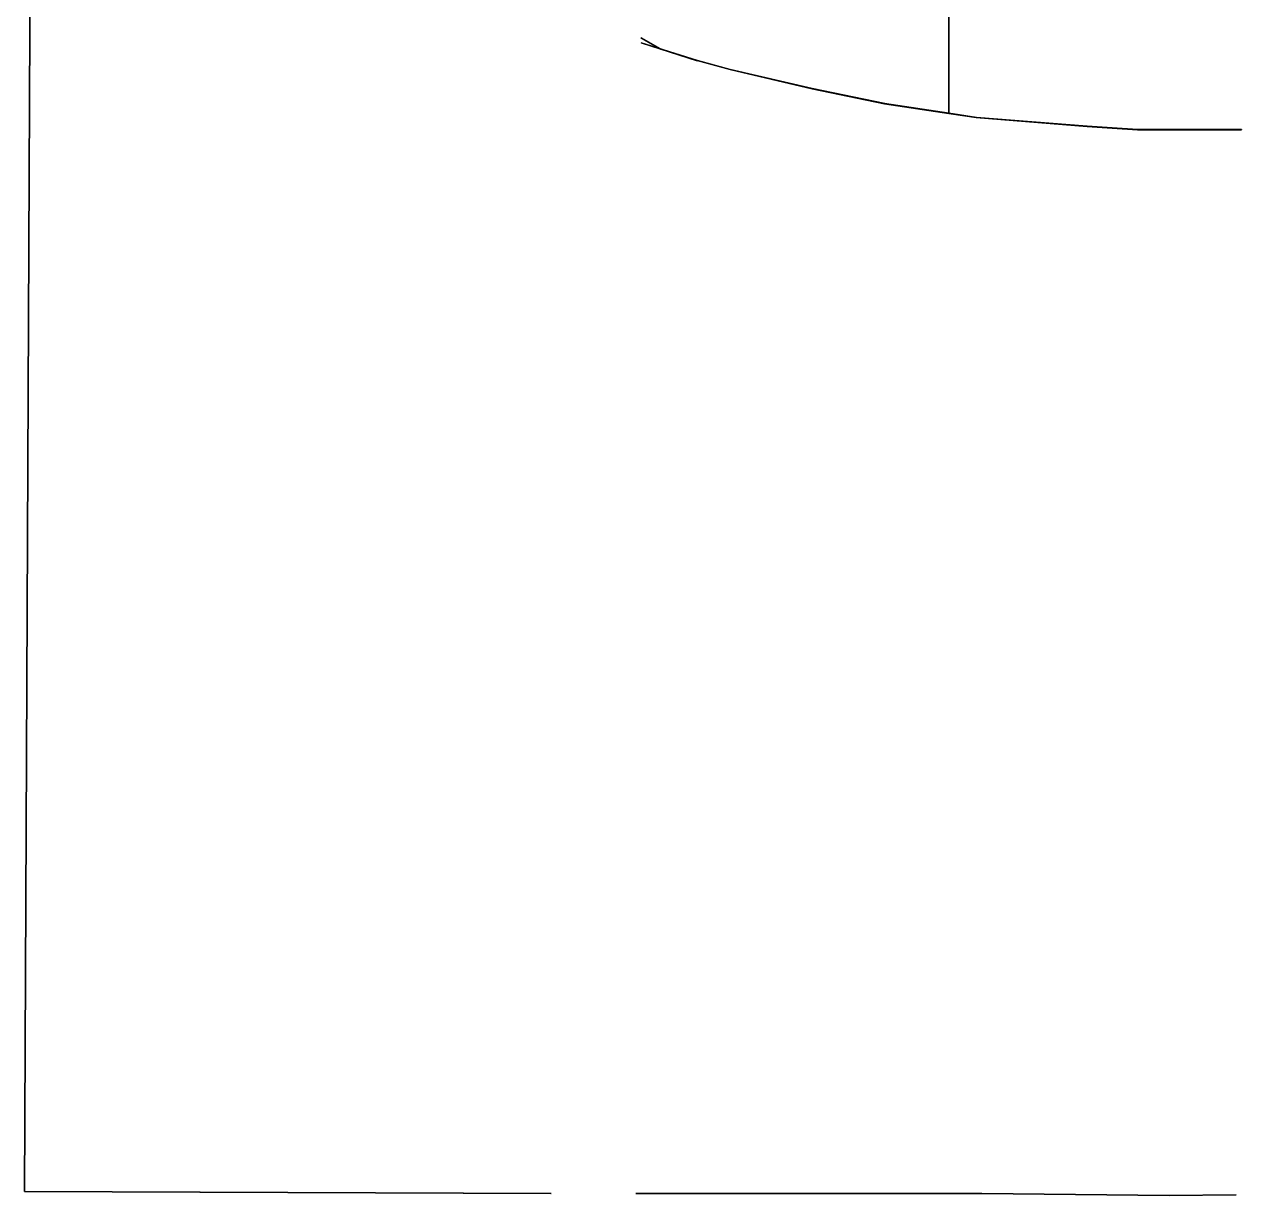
# Model space of a CAD drawing. Extents: x -291248544 to -291003570, y 98625193 to 98746984.
# Drawn here: x -291174021 to -291153648, y 98637336 to 98656929 of the extents above; entities that cross this region are included whole.
import ezdxf

# ---------------------------------------------------------------- set-up
doc = ezdxf.new("R2010")
doc.units = 0

msp = doc.modelspace()

# ---------------------------------------------------------------- linework, layer by layer
at = {"layer": 'mg_to_dxf', "color": 2}
for points in [[(-291173721.32, 98701800.8), (-291173722.31, 98701801.8), (-291174019.87, 98637403.69), (-291174018.86, 98637406.1)], [(-291174018.86, 98637406.1), (-291174017.86, 98637405.68), (-291173720.31, 98701801.8), (-291173721.32, 98701800.8)], [(-291158546.45, 98660293.08), (-291158547.45, 98660294.09), (-291158547.45, 98655440.78), (-291158546.45, 98655441.78)], [(-291158546.45, 98655441.78), (-291158545.45, 98655440.78), (-291158545.45, 98660294.07), (-291158546.45, 98660293.08)], [(-291163695.85, 98656699.89), (-291163696.23, 98656701.25), (-291163697.22, 98656699.51), (-291163695.85, 98656699.89)], [(-291163695.85, 98656699.89), (-291163697.22, 98656699.51), (-291163375.92, 98656515.91), (-291163376.29, 98656517.28)], [(-291163695.81, 98656619.87), (-291163696.46, 98656621.13), (-291163697.07, 98656619.22), (-291163695.81, 98656619.87)], [(-291163695.81, 98656619.87), (-291163697.07, 98656619.22), (-291162757.68, 98656321.37), (-291162758.35, 98656322.63)], [(-291162758.35, 98656322.63), (-291162757.11, 98656323.29), (-291163696.46, 98656621.13), (-291163695.81, 98656619.87)], [(-291163376.29, 98656517.28), (-291163374.92, 98656517.65), (-291163696.23, 98656701.25), (-291163695.85, 98656699.89)], [(-291163376.29, 98656517.28), (-291163375.92, 98656515.91), (-291163374.92, 98656517.65), (-291163376.29, 98656517.28)], [(-291162757.39, 98656322.35), (-291162758.07, 98656323.57), (-291162758.64, 98656321.65), (-291162757.39, 98656322.35)], [(-291162757.39, 98656322.35), (-291162758.64, 98656321.65), (-291162208.32, 98656172.61), (-291162209.04, 98656173.84)], [(-291162758.35, 98656322.63), (-291162757.68, 98656321.37), (-291162757.11, 98656323.29), (-291162758.35, 98656322.63)], [(-291162209.04, 98656173.84), (-291162207.83, 98656174.55), (-291162758.07, 98656323.57), (-291162757.39, 98656322.35)], [(-291162208.07, 98656173.59), (-291162208.8, 98656174.79), (-291162209.29, 98656172.85), (-291162208.07, 98656173.59)], [(-291162208.07, 98656173.59), (-291162209.29, 98656172.85), (-291160834.99, 98655852.18), (-291160835.75, 98655853.39)], [(-291162209.04, 98656173.84), (-291162208.32, 98656172.61), (-291162207.83, 98656174.55), (-291162209.04, 98656173.84)], [(-291160835.75, 98655853.39), (-291160834.56, 98655854.13), (-291162208.8, 98656174.79), (-291162208.07, 98656173.59)], [(-291160834.78, 98655853.17), (-291160835.54, 98655854.35), (-291160835.97, 98655852.4), (-291160834.78, 98655853.17)], [(-291160834.78, 98655853.17), (-291160835.97, 98655852.4), (-291159621.88, 98655600.41), (-291159622.68, 98655601.6)], [(-291160835.75, 98655853.39), (-291160834.99, 98655852.18), (-291160834.56, 98655854.13), (-291160835.75, 98655853.39)], [(-291159622.68, 98655601.6), (-291159621.53, 98655602.38), (-291160835.54, 98655854.35), (-291160834.78, 98655853.17)], [(-291159621.7, 98655601.43), (-291159622.51, 98655602.56), (-291159622.86, 98655600.59), (-291159621.7, 98655601.43)], [(-291159621.7, 98655601.43), (-291159622.86, 98655600.59), (-291158546.1, 98655440.22), (-291158546.94, 98655441.36)], [(-291159622.68, 98655601.6), (-291159621.88, 98655600.41), (-291159621.53, 98655602.38), (-291159622.68, 98655601.6)], [(-291158546.94, 98655441.36), (-291158545.81, 98655442.2), (-291159622.51, 98655602.56), (-291159621.7, 98655601.43)], [(-291158546.45, 98655441.78), (-291158547.45, 98655440.78), (-291158545.45, 98655440.78), (-291158546.45, 98655441.78)], [(-291158545.95, 98655441.21), (-291158546.79, 98655442.35), (-291158547.09, 98655440.37), (-291158545.95, 98655441.21)], [(-291158545.95, 98655441.21), (-291158547.09, 98655440.37), (-291158088.3, 98655371.55), (-291158089.18, 98655372.69)], [(-291158546.94, 98655441.36), (-291158546.1, 98655440.22), (-291158545.81, 98655442.2), (-291158546.94, 98655441.36)], [(-291158089.18, 98655372.69), (-291158088.08, 98655373.54), (-291158546.79, 98655442.35), (-291158545.95, 98655441.21)], [(-291158088.19, 98655372.58), (-291158089.07, 98655373.65), (-291158089.3, 98655371.67), (-291158088.19, 98655372.58)], [(-291158088.19, 98655372.58), (-291158089.3, 98655371.67), (-291156234.32, 98655222.81), (-291156235.24, 98655223.89)], [(-291158089.18, 98655372.69), (-291158088.3, 98655371.55), (-291158088.08, 98655373.54), (-291158089.18, 98655372.69)], [(-291156235.24, 98655223.89), (-291156234.17, 98655224.8), (-291158089.07, 98655373.65), (-291158088.19, 98655372.58)], [(-291156234.24, 98655223.81), (-291156235.17, 98655224.88), (-291156235.31, 98655222.88), (-291156234.24, 98655223.81)], [(-291156234.24, 98655223.81), (-291156235.31, 98655222.88), (-291155730.77, 98655188.48), (-291155731.7, 98655189.55)], [(-291156235.24, 98655223.89), (-291156234.32, 98655222.81), (-291156234.17, 98655224.8), (-291156235.24, 98655223.89)], [(-291155731.7, 98655189.55), (-291155730.64, 98655190.48), (-291156235.17, 98655224.88), (-291156234.24, 98655223.81)], [(-291155730.7, 98655189.48), (-291155731.63, 98655190.55), (-291155731.77, 98655188.55), (-291155730.7, 98655189.48)], [(-291155730.7, 98655189.48), (-291155731.77, 98655188.55), (-291155387.41, 98655165.59), (-291155388.38, 98655166.66)], [(-291155731.7, 98655189.55), (-291155730.77, 98655188.48), (-291155730.64, 98655190.48), (-291155731.7, 98655189.55)], [(-291155388.38, 98655166.66), (-291155387.35, 98655167.59), (-291155731.63, 98655190.55), (-291155730.7, 98655189.48)], [(-291155387.38, 98655166.63), (-291155388.35, 98655167.63), (-291155388.41, 98655165.63), (-291155387.38, 98655166.63)], [(-291155387.38, 98655166.63), (-291155388.41, 98655165.63), (-291154609.18, 98655165.63), (-291154610.18, 98655166.63)], [(-291155388.38, 98655166.66), (-291155387.41, 98655165.59), (-291155387.35, 98655167.59), (-291155388.38, 98655166.66)], [(-291154610.18, 98655166.63), (-291154609.18, 98655167.63), (-291155388.35, 98655167.63), (-291155387.38, 98655166.63)], [(-291154610.18, 98655166.63), (-291154609.18, 98655165.63), (-291154609.18, 98655167.63), (-291154610.18, 98655166.63)], [(-291153648.88, 98655166.63), (-291153647.88, 98655167.63), (-291154610.18, 98655167.63), (-291154609.18, 98655166.63)], [(-291154609.18, 98655166.63), (-291154610.18, 98655167.63), (-291154610.18, 98655165.63), (-291154609.18, 98655166.63)], [(-291154609.18, 98655166.63), (-291154610.18, 98655165.63), (-291153647.88, 98655165.63), (-291153648.88, 98655166.63)], [(-291153648.88, 98655166.63), (-291153647.88, 98655165.63), (-291153647.88, 98655167.63), (-291153648.88, 98655166.63)], [(-291174018.15, 98637405.39), (-291174018.56, 98637406.39), (-291174020.57, 98637404.4), (-291174018.15, 98637405.39)], [(-291174018.15, 98637405.39), (-291174020.57, 98637404.4), (-291165206.41, 98637370.06), (-291165207.41, 98637371.07)], [(-291174018.86, 98637406.1), (-291174019.87, 98637403.69), (-291174017.86, 98637405.68), (-291174018.86, 98637406.1)], [(-291165207.41, 98637371.07), (-291165206.41, 98637372.06), (-291174018.56, 98637406.39), (-291174018.15, 98637405.39)], [(-291165207.41, 98637371.07), (-291165206.41, 98637370.06), (-291165206.41, 98637372.06), (-291165207.41, 98637371.07)], [(-291162231.95, 98637371.06), (-291162230.95, 98637372.06), (-291163788.34, 98637372.06), (-291163787.34, 98637371.06)], [(-291163787.34, 98637371.06), (-291163788.34, 98637372.06), (-291163788.34, 98637370.06), (-291163787.34, 98637371.06)], [(-291163787.34, 98637371.06), (-291163788.34, 98637370.06), (-291162230.95, 98637370.06), (-291162231.95, 98637371.06)], [(-291162231.95, 98637371.06), (-291162230.95, 98637370.06), (-291162230.95, 98637372.06), (-291162231.95, 98637371.06)], [(-291160812.88, 98637371.06), (-291160811.88, 98637372.06), (-291162231.95, 98637372.06), (-291162230.95, 98637371.06)], [(-291162230.95, 98637371.06), (-291162231.95, 98637372.06), (-291162231.95, 98637370.06), (-291162230.95, 98637371.06)], [(-291162230.95, 98637371.06), (-291162231.95, 98637370.06), (-291160811.88, 98637370.06), (-291160812.88, 98637371.06)], [(-291160812.88, 98637371.06), (-291160811.88, 98637370.06), (-291160811.88, 98637372.06), (-291160812.88, 98637371.06)], [(-291157997.63, 98637371.06), (-291157996.63, 98637372.06), (-291160812.88, 98637372.06), (-291160811.88, 98637371.06)], [(-291160811.88, 98637371.06), (-291160812.88, 98637372.06), (-291160812.88, 98637370.06), (-291160811.88, 98637371.06)], [(-291160811.88, 98637371.06), (-291160812.88, 98637370.06), (-291157996.64, 98637370.06), (-291157997.63, 98637371.06)], [(-291157996.63, 98637371.06), (-291157997.63, 98637372.07), (-291157997.64, 98637370.07), (-291157996.63, 98637371.06)], [(-291157996.63, 98637371.06), (-291157997.64, 98637370.07), (-291154860.95, 98637335.73), (-291154861.95, 98637336.74)], [(-291154861.95, 98637336.74), (-291154860.95, 98637337.73), (-291157997.63, 98637372.07), (-291157996.63, 98637371.06)], [(-291157997.63, 98637371.06), (-291157996.64, 98637370.06), (-291157996.63, 98637372.06), (-291157997.63, 98637371.06)], [(-291153740.43, 98637348.17), (-291153739.44, 98637349.18), (-291154861.95, 98637337.73), (-291154860.95, 98637336.74)], [(-291154860.95, 98637336.74), (-291154861.95, 98637335.73), (-291153739.42, 98637347.18), (-291153740.43, 98637348.17)], [(-291154861.95, 98637336.74), (-291154860.95, 98637335.73), (-291154860.95, 98637337.73), (-291154861.95, 98637336.74)], [(-291154860.95, 98637336.74), (-291154861.95, 98637337.73), (-291154861.95, 98637335.73), (-291154860.95, 98637336.74)], [(-291153740.43, 98637348.17), (-291153739.42, 98637347.18), (-291153739.44, 98637349.18), (-291153740.43, 98637348.17)]]:
    msp.add_3dface(points, dxfattribs=at)

doc.saveas('drawing.dxf')
